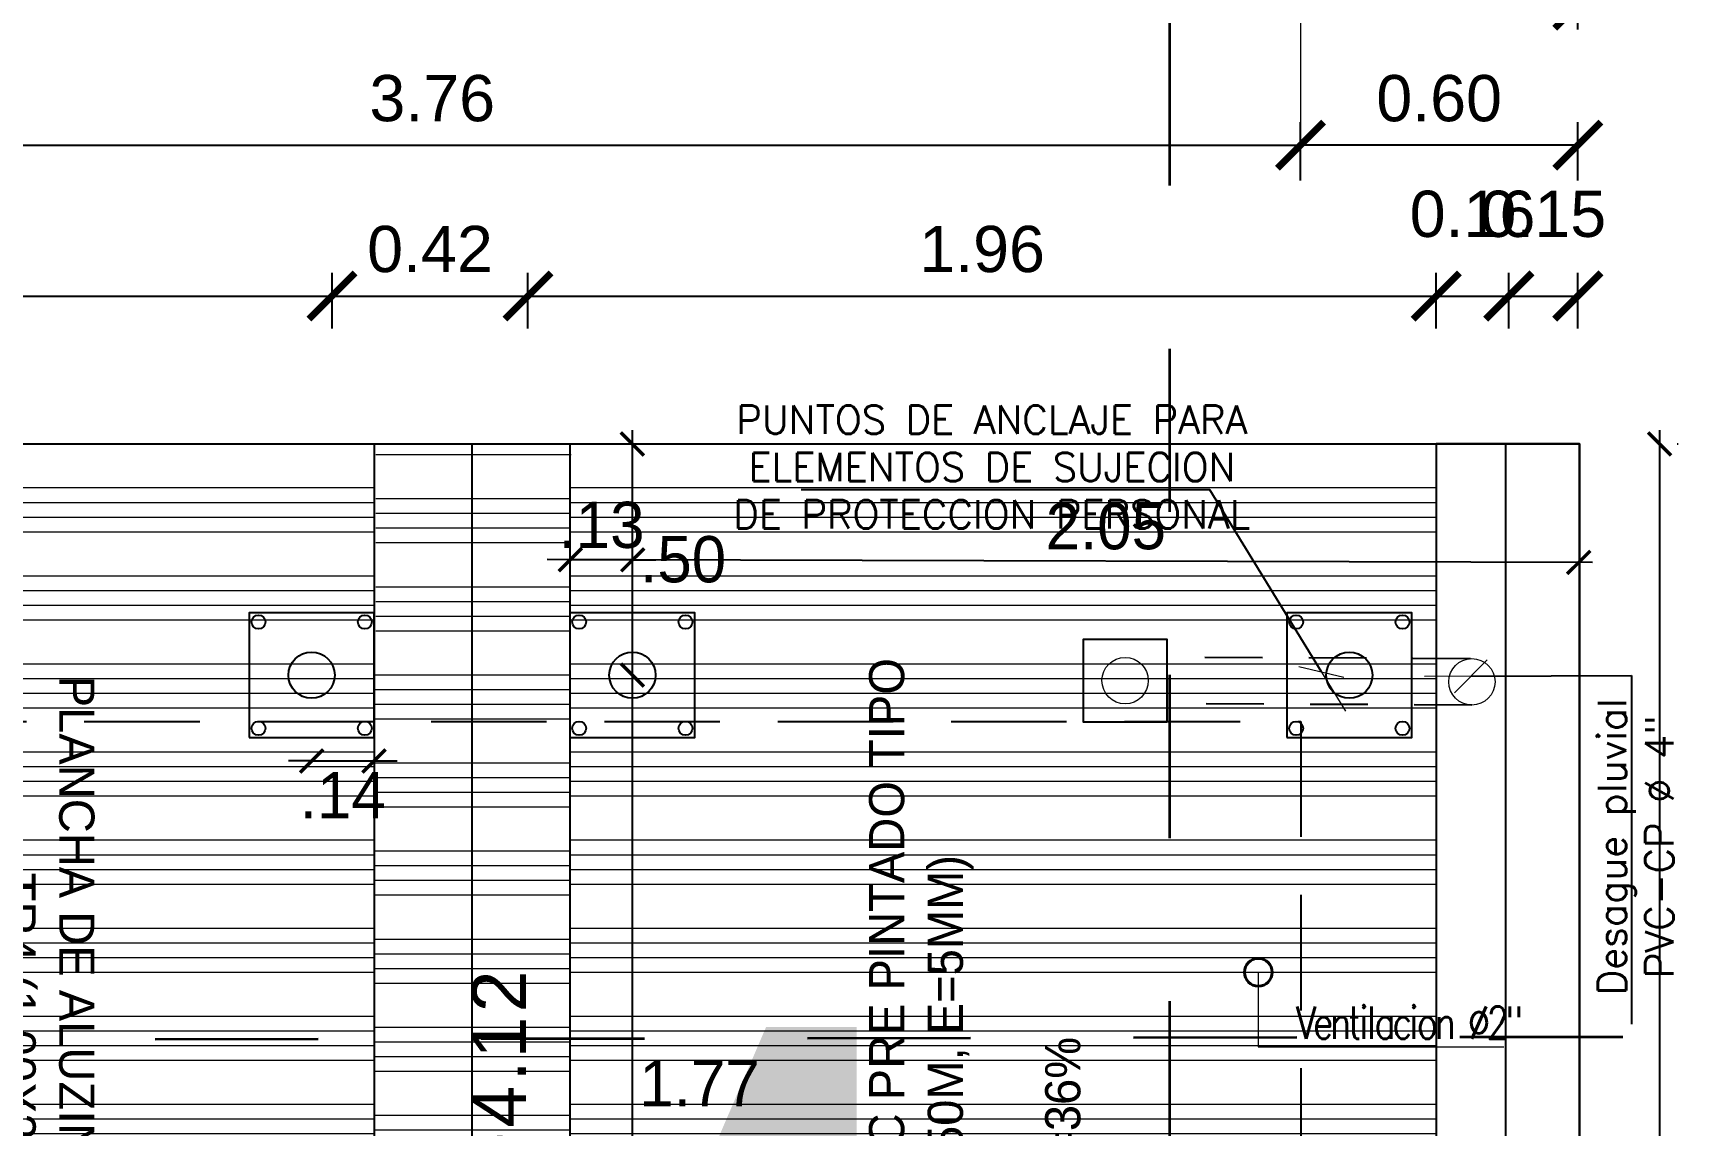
# Model space of a CAD drawing. Header units: millimetres. Extents: x -3570 to 5754, y -12788176 to 1214.
# Drawn here: x 3381.231 to 3384.819, y 1202.774 to 1205.137 of the extents above; entities that cross this region are included whole.
import ezdxf

# ---------------------------------------------------------------- set-up
doc = ezdxf.new("R2010")
doc.units = ezdxf.units.MM
for name, pattern in [('1.XR-PL(31.01.2011)$0$1.XR-PL(11.25.2010)$0$DASHED2', [0.375, 0.25, -0.125]), ('ACAD_ISO04W100', [30, 24, -3, 0, -3]), ('BENT_XREF_CAHUIDE$0$HIDDEN2', [0.1875, 0.125, -0.0625]), ('CONTINUA', [0]), ('Rayas Pequeñas', [0.7055555555554, 0.3527777777777, -0.3527777777777])]:
    doc.linetypes.add(name, pattern=pattern)
for name, color, linetype, lineweight in [('.', 7, 'Continuous', 0), ('49. EJES.', 152, 'Continuous', 5), ('COTAS', 7, 'Continuous', 0), ('INSTALACIONES', 253, 'Continuous', 40), ('MUEBLES-OLIIII', 251, 'Continuous', 5), ('SGE_COTAS-01', 1, 'Continuous', 9), ('SGE_TEXTO-CHICOS-03', 3, 'Continuous', 9), ('TEXTOS', 2, 'Continuous', 20), ('TEXTOS - DML', 7, 'Continuous', 5)]:
    doc.layers.add(name, color=color, linetype=linetype, lineweight=lineweight)
for name, color, linetype, lineweight, true_color in [('00 AR_Linea F', 7, 'Continuous', 5, 0x898989), ('8.HACH', 7, 'Continuous', 0, 0x51594d), ('CALAMINON ALUZINC', 7, 'Continuous', 9, 0x00366b)]:
    doc.layers.add(name, color=color, linetype=linetype, lineweight=lineweight, true_color=true_color)
doc.layers.add('A-PISO AZOTEA', color=7, linetype='Continuous')
doc.styles.add('1', font='arial.ttf')
doc.styles.add('COTAS', font='arial.ttf')
doc.styles.add('nemi', font='GOTHIC.TTF')
doc.styles.add('R80-50', font='romans.shx', dxfattribs={"width": 1.3, "height": 0.08})
doc.styles.add('ROMANS', font='romans.shx')
doc.styles.add('Soschany V-Ub.', font='arial.ttf')
doc.dimstyles.new('1-50', dxfattribs={"dimtxt": 0.15, "dimasz": 0.07, "dimexe": 0.08, "dimexo": 0, "dimgap": 0.02, "dimtad": 1, "dimtoh": 1, "dimzin": 4, "dimdsep": 46, "dimtxsty": 'R80-50', "dimblk1": 'TICK1', "dimblk2": 'TICK1', "dimsah": 1, "dimcen": 0.09, "dimclrt": 3, "dimaunit": 1, "dimadec": 0, "dimazin": 0, "dimtfac": 1, "dimtix": 1, "dimtmove": 1, "dimatfit": 1, "dimldrblk": 'TICK1', "dimfxl": 0.6, "dimfxlon": 1, "dimtolj": 1, "dimtzin": 0, "dimarcsym": 0})
doc.dimstyles.new('COTA NEMI', dxfattribs={"dimscale": 0, "dimtxt": 0.1, "dimasz": 0.05, "dimexe": 0.04, "dimexo": 0.1, "dimgap": 0.022, "dimtad": 2, "dimtih": 1, "dimtoh": 1, "dimzin": 5, "dimdsep": 46, "dimtxsty": 'nemi', "dimblk": 'ARCHTICK', "dimcen": 0, "dimdle": 0.03, "dimclrd": 1, "dimclre": 1, "dimclrt": 256, "dimaunit": 1, "dimazin": 0, "dimtfac": 1, "dimtix": 1, "dimtmove": 0, "dimatfit": 3, "dimldrblk": 'ARCHTICK', "dimfxl": 0.05, "dimfxlon": 1, "dimtolj": 1, "dimtzin": 0, "dimlwd": -1, "dimlwe": -1, "dimarcsym": 0})
doc.dimstyles.new('Escala1_50', dxfattribs={"dimtxt": 0.1, "dimasz": 0.1, "dimexe": 0.05, "dimexo": 0.25, "dimgap": 0.05, "dimtad": 2, "dimtih": 1, "dimtoh": 1, "dimzin": 1, "dimdsep": 46, "dimtxsty": 'COTAS', "dimblk": 'ARCHTICK', "dimcen": 0.04, "dimclrd": 1, "dimclre": 1, "dimclrt": 7, "dimadec": 0, "dimazin": 0, "dimtfac": 1, "dimtmove": 2, "dimatfit": 3, "dimfxl": 1, "dimtolj": 1, "dimtzin": 4, "dimarcsym": 0})
pattern_1 = [(0, (0, 0), (0, 6.985), [5.08, -1.905]), (90, (0, 0), (-6.985, 4.277078946022131e-16), [5.08, -1.905])]

# ---------------------------------------------------------------- blocks, each defined once
blk = doc.blocks.new('eje')
at = {"layer": '49. EJES.', "ltscale": 0.01}
for p, q in [((2.063533550404091e-17, 0.9325860982293981), (2.063533550404091e-17, 1.124586098229608)), ((-0.01920000000002954, 1.003816865481552), (-0.01920000000002954, 1.075994768629038)), ((-0.1680000000001023, 0.7645860982292817), (-0.360000000000341, 0.7645860982292533)), ((0.1680000000001023, 0.7645860982292391), (0.360000000000341, 0.7645860982292817)), ((0.239230767252299, 0.7837860982292686), (0.3114086703997703, 0.7837860982292828)), ((-0.239230767252299, 0.7453860982292664), (-0.3114086703997135, 0.7453860982292806)), ((5.93957391425931e-18, 0.5725860982289892), (5.93957391425931e-18, 0.44458609822883)), ((0.01920000000002958, 0.5253553309768975), (0.01920000000002958, 0.4531774278292839))]:
    blk.add_line(p, q, dxfattribs=at)
at = {"layer": '49. EJES.'}
blk.add_line((5.93957391425931e-18, 0.44458609822883), (-1.408306880611444e-18, -0.1054139017710895), dxfattribs=at)
at = {"layer": '49. EJES.', "ltscale": 0.01, "const_width": 0.0144000000000131}
for points in [[(-0.01920000000002954, 1.003816865481552), (-0.01920000000002954, 1.075994768629038)], [(0.01919999999997274, 1.003816865481552), (0.01919999999997274, 1.075994768629024)], [(-0.239230767252299, 0.7837860982292686), (-0.3114086703997703, 0.7837860982292402)], [(0.239230767252299, 0.7837860982292686), (0.3114086703997703, 0.7837860982292828)], [(-0.239230767252299, 0.7453860982292664), (-0.3114086703997135, 0.7453860982292806)], [(0.239230767252299, 0.7453860982292522), (0.3114086703997703, 0.7453860982292806)], [(-0.01920000000002954, 0.5253553309768548), (-0.01919999999997269, 0.4531774278293124)], [(0.01920000000002958, 0.5253553309768975), (0.01920000000002958, 0.4531774278292839)]]:
    blk.add_lwpolyline(points, dxfattribs=at)
at = {"layer": '49. EJES.', "ltscale": 0.01}
blk.add_circle((2.063533550404091e-17, 0.7645860982292817), 0.2400000000002182, dxfattribs=at)
blk = doc.blocks.new('_ArchTick')
at = {"color": 0, "linetype": 'Continuous', "const_width": 0.15}
blk.add_lwpolyline([(-0.5, -0.5), (0.5, 0.5)], dxfattribs=at)
blk = doc.blocks.new('*D452')
at = {"layer": 'COTAS', "color": 1, "lineweight": -2, "transparency": 16777216}
for p, q in [((3379.927858545195, 1204.498896918465), (3379.927858545195, 1204.618907555481)), ((3381.877600401003, 1204.498754879309), (3381.877600401003, 1204.618907555481)), ((3379.927858545195, 1204.568907555481), (3381.877600401003, 1204.568907555481))]:
    blk.add_line(p, q, dxfattribs=at)
at = {"layer": 'Defpoints', "color": 0, "lineweight": 30, "transparency": 16777216}
for p in [(3381.877600401003, 1204.568907555481), (3379.927858545195, 1204.248896918465, -99722446.66151002), (3381.877600401003, 1204.248754879309, -12.5)]:
    blk.add_point(p, dxfattribs=at)
at = {"layer": 'COTAS', "color": 1, "lineweight": -2, "transparency": 16777216, "xscale": 0.1, "yscale": 0.1, "zscale": 0.1, "rotation": 180}
blk.add_blockref('_ArchTick', (3379.927858545195, 1204.568907555481), dxfattribs=at)
at = {"layer": 'COTAS', "color": 1, "lineweight": -2, "transparency": 16777216, "xscale": 0.1, "yscale": 0.1, "zscale": 0.1}
blk.add_blockref('_ArchTick', (3381.877600401003, 1204.568907555481), dxfattribs=at)
at = {"layer": 'COTAS', "color": 7, "transparency": 16777216, "insert": (3380.902729473099, 1204.669964854254), "char_height": 0.1, "attachment_point": 5, "style": 'COTAS'}
blk.add_mtext('\\A1;1.95', dxfattribs=at)
blk = doc.blocks.new('*D453')
at = {"layer": 'COTAS', "color": 1, "lineweight": -2, "transparency": 16777216}
for p, q in [((3381.877600401003, 1204.498754879309), (3381.877600401003, 1204.618907555481)), ((3382.301437261161, 1204.498848913989), (3382.301437261161, 1204.618907555481)), ((3381.877600401003, 1204.568907555481), (3382.301437261161, 1204.568907555481))]:
    blk.add_line(p, q, dxfattribs=at)
at = {"layer": 'Defpoints', "color": 0, "lineweight": 30, "transparency": 16777216}
for p in [(3382.301437261161, 1204.568907555481), (3381.877600401003, 1204.248754879309, -12.5), (3382.301437261161, 1204.248848913989, -12.5)]:
    blk.add_point(p, dxfattribs=at)
at = {"layer": 'COTAS', "color": 1, "lineweight": -2, "transparency": 16777216, "xscale": 0.1, "yscale": 0.1, "zscale": 0.1, "rotation": 180}
blk.add_blockref('_ArchTick', (3381.877600401003, 1204.568907555481), dxfattribs=at)
at = {"layer": 'COTAS', "color": 1, "lineweight": -2, "transparency": 16777216, "xscale": 0.1, "yscale": 0.1, "zscale": 0.1}
blk.add_blockref('_ArchTick', (3382.301437261161, 1204.568907555481), dxfattribs=at)
at = {"layer": 'COTAS', "color": 7, "transparency": 16777216, "insert": (3382.089518831082, 1204.669964854254), "char_height": 0.1, "attachment_point": 5, "style": 'COTAS'}
blk.add_mtext('\\A1;0.42', dxfattribs=at)
blk = doc.blocks.new('*D454')
at = {"layer": 'COTAS', "color": 1, "lineweight": -2, "transparency": 16777216}
for p, q in [((3382.301437261161, 1204.498848913989), (3382.301437261161, 1204.618907555481)), ((3384.266162394421, 1204.499004634974), (3384.266162394421, 1204.618907555481)), ((3382.301437261161, 1204.568907555481), (3384.266162394421, 1204.568907555481))]:
    blk.add_line(p, q, dxfattribs=at)
at = {"layer": 'Defpoints', "color": 0, "lineweight": 30, "transparency": 16777216}
for p in [(3384.266162394421, 1204.568907555481), (3382.301437261161, 1204.248848913989, -12.5), (3384.266162394421, 1204.249004634974, -99722446.66151002)]:
    blk.add_point(p, dxfattribs=at)
at = {"layer": 'COTAS', "color": 1, "lineweight": -2, "transparency": 16777216, "xscale": 0.1, "yscale": 0.1, "zscale": 0.1, "rotation": 180}
blk.add_blockref('_ArchTick', (3382.301437261161, 1204.568907555481), dxfattribs=at)
at = {"layer": 'COTAS', "color": 1, "lineweight": -2, "transparency": 16777216, "xscale": 0.1, "yscale": 0.1, "zscale": 0.1}
blk.add_blockref('_ArchTick', (3384.266162394421, 1204.568907555481), dxfattribs=at)
at = {"layer": 'COTAS', "color": 7, "transparency": 16777216, "insert": (3383.283799827791, 1204.669964854254), "char_height": 0.1, "attachment_point": 5, "style": 'COTAS'}
blk.add_mtext('\\A1;1.96', dxfattribs=at)
blk = doc.blocks.new('*D455')
at = {"layer": 'COTAS', "color": 1, "lineweight": -2, "transparency": 16777216}
for p, q in [((3384.423135182827, 1204.498911144128), (3384.423135182827, 1204.618907555481)), ((3384.572446473936, 1204.498911841975), (3384.572446473936, 1204.618907555481)), ((3384.423135182827, 1204.568907555481), (3384.572446473936, 1204.568907555481))]:
    blk.add_line(p, q, dxfattribs=at)
at = {"layer": 'Defpoints', "color": 0, "lineweight": 30, "transparency": 16777216}
for p in [(3384.572446473936, 1204.568907555481), (3384.423135182827, 1204.248911144128, -99722446.66151002), (3384.572446473936, 1204.248911841975)]:
    blk.add_point(p, dxfattribs=at)
at = {"layer": 'COTAS', "color": 1, "lineweight": -2, "transparency": 16777216, "xscale": 0.1, "yscale": 0.1, "zscale": 0.1, "rotation": 180}
blk.add_blockref('_ArchTick', (3384.423135182827, 1204.568907555481), dxfattribs=at)
at = {"layer": 'COTAS', "color": 1, "lineweight": -2, "transparency": 16777216, "xscale": 0.1, "yscale": 0.1, "zscale": 0.1}
blk.add_blockref('_ArchTick', (3384.572446473936, 1204.568907555481), dxfattribs=at)
at = {"layer": 'COTAS', "color": 7, "transparency": 16777216, "insert": (3384.497790828382, 1204.746022153026), "char_height": 0.1, "attachment_point": 5, "style": 'COTAS'}
blk.add_mtext('\\A1;0.15', dxfattribs=at)
blk = doc.blocks.new('*D456')
at = {"layer": 'COTAS', "color": 1, "lineweight": -2, "transparency": 16777216}
for p, q in [((3380.216280470012, 1204.84792373992), (3380.216280470012, 1204.945136275251)), ((3383.972480449311, 1204.818907555481), (3383.972480449311, 1204.945136275251)), ((3380.216280470012, 1204.895136275251), (3383.972480449311, 1204.895136275251))]:
    blk.add_line(p, q, dxfattribs=at)
at = {"layer": 'Defpoints', "color": 0, "lineweight": 30, "transparency": 16777216}
for p in [(3383.972480449311, 1204.895136275251), (3380.216280470012, 1204.59792373992), (3383.972480449311, 1204.568907555481)]:
    blk.add_point(p, dxfattribs=at)
at = {"layer": 'COTAS', "color": 1, "lineweight": -2, "transparency": 16777216, "xscale": 0.1, "yscale": 0.1, "zscale": 0.1, "rotation": 180}
blk.add_blockref('_ArchTick', (3380.216280470012, 1204.895136275251), dxfattribs=at)
at = {"layer": 'COTAS', "color": 1, "lineweight": -2, "transparency": 16777216, "xscale": 0.1, "yscale": 0.1, "zscale": 0.1}
blk.add_blockref('_ArchTick', (3383.972480449311, 1204.895136275251), dxfattribs=at)
at = {"layer": 'COTAS', "color": 7, "transparency": 16777216, "insert": (3382.094380459661, 1204.996227680436), "char_height": 0.1, "attachment_point": 5, "style": 'COTAS'}
blk.add_mtext('\\A1;3.76', dxfattribs=at)
blk = doc.blocks.new('*D457')
at = {"layer": 'COTAS', "color": 1, "lineweight": -2, "transparency": 16777216}
for p, q in [((3379.616244823314, 1204.49888861393), (3379.616244823314, 1205.247847843367)), ((3384.572446473936, 1205.145136275251), (3384.572446473936, 1205.247847843367)), ((3379.616244823314, 1205.197847843367), (3384.572446473936, 1205.197847843367))]:
    blk.add_line(p, q, dxfattribs=at)
at = {"layer": 'Defpoints', "color": 0, "lineweight": 30, "transparency": 16777216}
for p in [(3384.572446473936, 1205.197847843367), (3384.572446473936, 1204.895136275251), (3379.616244823314, 1204.24888861393)]:
    blk.add_point(p, dxfattribs=at)
at = {"layer": 'COTAS', "color": 1, "lineweight": -2, "transparency": 16777216, "xscale": 0.1, "yscale": 0.1, "zscale": 0.1, "rotation": 180}
blk.add_blockref('_ArchTick', (3379.616244823314, 1205.197847843367), dxfattribs=at)
at = {"layer": 'COTAS', "color": 1, "lineweight": -2, "transparency": 16777216, "xscale": 0.1, "yscale": 0.1, "zscale": 0.1}
blk.add_blockref('_ArchTick', (3384.572446473936, 1205.197847843367), dxfattribs=at)
at = {"layer": 'COTAS', "color": 7, "transparency": 16777216, "insert": (3382.094345648625, 1205.298905142139), "char_height": 0.1, "attachment_point": 5, "style": 'COTAS'}
blk.add_mtext('\\A1;4.96', dxfattribs=at)
blk = doc.blocks.new('*D458')
at = {"layer": 'COTAS', "color": 1, "lineweight": -2, "transparency": 16777216}
for p, q in [((3383.972480449311, 1204.903170156736), (3383.972480449311, 1204.945136275251)), ((3384.572446473936, 1204.818907555481), (3384.572446473936, 1204.945136275251)), ((3384.572446473936, 1204.895136275251), (3383.972480449311, 1204.895136275251))]:
    blk.add_line(p, q, dxfattribs=at)
at = {"layer": 'Defpoints', "color": 0, "lineweight": 30, "transparency": 16777216}
for p in [(3383.972480449311, 1204.895136275251), (3383.972480449311, 1204.653170156736), (3384.572446473936, 1204.568907555481)]:
    blk.add_point(p, dxfattribs=at)
at = {"layer": 'COTAS', "color": 1, "lineweight": -2, "transparency": 16777216, "xscale": 0.1, "yscale": 0.1, "zscale": 0.1, "rotation": 180}
blk.add_blockref('_ArchTick', (3383.972480449311, 1204.895136275251), dxfattribs=at)
at = {"layer": 'COTAS', "color": 1, "lineweight": -2, "transparency": 16777216, "xscale": 0.1, "yscale": 0.1, "zscale": 0.1}
blk.add_blockref('_ArchTick', (3384.572446473936, 1204.895136275251), dxfattribs=at)
at = {"layer": 'COTAS', "color": 7, "transparency": 16777216, "insert": (3384.272463461623, 1204.996193574024), "char_height": 0.1, "attachment_point": 5, "style": 'COTAS'}
blk.add_mtext('\\A1;0.60', dxfattribs=at)
blk = doc.blocks.new('*D461')
at = {"layer": 'COTAS', "color": 1, "lineweight": -2, "transparency": 16777216}
for p, q in [((3384.266162394421, 1204.499004634974), (3384.266162394421, 1204.618907555481)), ((3384.423135182827, 1204.498911144128), (3384.423135182827, 1204.618907555481)), ((3384.266162394421, 1204.568907555481), (3384.423135182827, 1204.568907555481))]:
    blk.add_line(p, q, dxfattribs=at)
at = {"layer": 'Defpoints', "color": 0, "lineweight": 30, "transparency": 16777216}
for p in [(3384.423135182827, 1204.568907555481), (3384.266162394421, 1204.249004634974, -99722446.66151002), (3384.423135182827, 1204.248911144128, -99722446.66151002)]:
    blk.add_point(p, dxfattribs=at)
at = {"layer": 'COTAS', "color": 1, "lineweight": -2, "transparency": 16777216, "xscale": 0.1, "yscale": 0.1, "zscale": 0.1, "rotation": 180}
blk.add_blockref('_ArchTick', (3384.266162394421, 1204.568907555481), dxfattribs=at)
at = {"layer": 'COTAS', "color": 1, "lineweight": -2, "transparency": 16777216, "xscale": 0.1, "yscale": 0.1, "zscale": 0.1}
blk.add_blockref('_ArchTick', (3384.423135182827, 1204.568907555481), dxfattribs=at)
at = {"layer": 'COTAS', "color": 7, "transparency": 16777216, "insert": (3384.344648788624, 1204.746022153026), "char_height": 0.1, "attachment_point": 5, "style": 'COTAS'}
blk.add_mtext('\\A1;0.16', dxfattribs=at)
blk = doc.blocks.new('*D466')
at = {"color": 1, "transparency": 16777216}
for p, q in [((3384.749160272576, 1204.27900371792), (3384.749160272576, 1200.490457804481)), ((3384.787127291754, 1204.24900371792), (3384.789160272576, 1204.24900371792)), ((3384.699160272576, 1200.520457804481), (3384.789160272576, 1200.520457804481))]:
    blk.add_line(p, q, dxfattribs=at)
at = {"layer": 'Defpoints', "color": 0, "lineweight": 30, "transparency": 16777216}
for p in [(3384.506729761024, 1204.24900371792, -12.5), (3384.577904853335, 1200.520457804481), (3384.749160272576, 1200.520457804481)]:
    blk.add_point(p, dxfattribs=at)
at = {"color": 1, "transparency": 16777216, "xscale": 0.05, "yscale": 0.05, "zscale": 0.05}
for p, rotation in [((3384.749160272576, 1204.24900371792), 90), ((3384.749160272576, 1200.520457804481), 270)]:
    blk.add_blockref('_ArchTick', p, dxfattribs=dict(at, rotation=rotation))
at = {"transparency": 16777216, "insert": (3384.901037906838, 1202.384730761199), "char_height": 0.1, "attachment_point": 5, "style": 'nemi'}
blk.add_mtext('\\A1;3.73', dxfattribs=at)
blk = doc.blocks.new('*D467')
at = {"color": 1, "transparency": 16777216}
for p, q in [((3385.019160272569, 1204.248907564129), (3385.109160272569, 1204.248907564129)), ((3385.069160272569, 1204.278907564129), (3385.069160272569, 1203.658629315274)), ((3385.105362020928, 1203.688629315274), (3385.109160272569, 1203.688629315274))]:
    blk.add_line(p, q, dxfattribs=at)
at = {"layer": 'Defpoints', "color": 0, "lineweight": 30, "transparency": 16777216}
for p in [(3384.74916027256, 1204.248907564129), (3384.581154904119, 1203.688629315274, -12.5), (3385.069160272569, 1203.688629315274)]:
    blk.add_point(p, dxfattribs=at)
at = {"color": 1, "transparency": 16777216, "xscale": 0.05, "yscale": 0.05, "zscale": 0.05}
for p, rotation in [((3385.069160272569, 1204.248907564129), 90), ((3385.069160272569, 1203.688629315274), 270)]:
    blk.add_blockref('_ArchTick', p, dxfattribs=dict(at, rotation=rotation))
at = {"transparency": 16777216, "insert": (3385.178141917708, 1203.9687684397), "char_height": 0.1, "attachment_point": 5, "style": 'nemi'}
blk.add_mtext('\\A1;.56', dxfattribs=at)
blk = doc.blocks.new('*D468')
at = {"color": 1, "transparency": 16777216}
for p, q in [((3385.069160272571, 1203.718629315274), (3385.069160272571, 1200.490457804481)), ((3385.10536202093, 1203.688629315274), (3385.109160272571, 1203.688629315274)), ((3385.01916027257, 1200.520457804481), (3385.109160272571, 1200.520457804481))]:
    blk.add_line(p, q, dxfattribs=at)
at = {"layer": 'Defpoints', "color": 0, "lineweight": 30, "transparency": 16777216}
for p in [(3384.581154904119, 1203.688629315274, -12.5), (3384.577904853335, 1200.520457804481), (3385.069160272571, 1200.520457804481)]:
    blk.add_point(p, dxfattribs=at)
at = {"color": 1, "transparency": 16777216, "xscale": 0.05, "yscale": 0.05, "zscale": 0.05}
for p, rotation in [((3385.069160272571, 1203.688629315274), 90), ((3385.069160272571, 1200.520457804481), 270)]:
    blk.add_blockref('_ArchTick', p, dxfattribs=dict(at, rotation=rotation))
at = {"transparency": 16777216, "insert": (3385.221853678417, 1202.104543559876), "char_height": 0.1, "attachment_point": 5, "style": 'nemi'}
blk.add_mtext('\\A1;3.17', dxfattribs=at)
blk = doc.blocks.new('*D469')
at = {"color": 1, "transparency": 16777216}
for p, q in [((3385.389160272568, 1204.27900371792), (3385.389160272568, 1200.490457804481)), ((3385.423072746246, 1204.24900371792), (3385.429160272568, 1204.24900371792)), ((3385.339160272568, 1200.520457804481), (3385.429160272568, 1200.520457804481))]:
    blk.add_line(p, q, dxfattribs=at)
at = {"layer": 'Defpoints', "color": 0, "lineweight": 30, "transparency": 16777216}
for p in [(3384.58172976106, 1204.24900371792, -12.5), (3384.577904853335, 1200.520457804481), (3385.389160272568, 1200.520457804481)]:
    blk.add_point(p, dxfattribs=at)
at = {"color": 1, "transparency": 16777216, "xscale": 0.05, "yscale": 0.05, "zscale": 0.05}
for p, rotation in [((3385.389160272568, 1204.24900371792), 90), ((3385.389160272568, 1200.520457804481), 270)]:
    blk.add_blockref('_ArchTick', p, dxfattribs=dict(at, rotation=rotation))
at = {"transparency": 16777216, "insert": (3385.54103790683, 1202.384730761199), "char_height": 0.1, "attachment_point": 5, "style": 'nemi'}
blk.add_mtext('\\A1;3.73', dxfattribs=at)
blk = doc.blocks.new('TICK1')
at = {"layer": 'COTAS', "ltscale": 0.5}
blk.add_line((-0.9999999999999716, 0), (0.9999999999999716, 0), dxfattribs=at)
at = {"layer": 'COTAS', "color": 4, "ltscale": 0.5}
blk.add_line((-0.3535533905932766, -0.3535533905932766), (0.3535533905932766, 0.3535533905932766), dxfattribs=at)
blk = doc.blocks.new('tt')
at = {"layer": 'A-PISO AZOTEA', "true_color": 0xffffff}
h = blk.add_hatch(dxfattribs=at)
h.set_pattern_fill('ANGLE')
h.set_pattern_definition(pattern_1)
h.paths.add_polyline_path([(560.5195287124924, 301.3522099213512), (560.7895287124924, 301.3522099213512), (560.7895287124924, 301.6222099213512), (560.5195287124924, 301.6222099213512)])
h = blk.add_hatch(dxfattribs=at)
h.set_pattern_fill('ANGLE')
h.set_pattern_definition(pattern_1)
h.paths.add_polyline_path([(560.5195287124924, 301.3522099213512), (560.7895287124924, 301.3522099213512), (560.7895287124924, 301.6222099213512), (560.5195287124924, 301.6222099213512)])
at = {"color": 251, "true_color": 0x636466}
blk.add_lwpolyline([(560.5195287124924, 301.3522099213512), (560.7895287124924, 301.3522099213512), (560.7895287124924, 301.6222099213512), (560.5195287124924, 301.6222099213512)], close=True, dxfattribs=at)
for centre, radius in [((560.5395287124924, 301.6022099213512), 0.015), ((560.7695287124924, 301.6022099213512), 0.015), ((560.6545287124924, 301.4872099213512), 0.05), ((560.5395287124924, 301.3722099213512), 0.015), ((560.7695287124924, 301.3722099213512), 0.015)]:
    blk.add_circle(centre, radius, dxfattribs=at)
blk = doc.blocks.new('*D522')
at = {"color": 1, "transparency": 16777216}
for p, q in [((3381.833440688665, 1203.563352652714), (3381.783440688665, 1203.563352652714)), ((3381.833440688665, 1203.563352652714), (3381.968440688665, 1203.563352652714)), ((3381.968440688665, 1203.563352652714), (3382.018440688665, 1203.563352652714))]:
    blk.add_line(p, q, dxfattribs=at)
at = {"layer": 'Defpoints', "color": 0, "lineweight": 30, "transparency": 16777216}
for p in [(3381.833440688665, 1203.749008005834, -99722446.66151002), (3381.968440688665, 1203.749008005834, -99722446.66151002), (3381.968440688665, 1203.563352652714)]:
    blk.add_point(p, dxfattribs=at)
at = {"color": 1, "transparency": 16777216, "xscale": 0.05, "yscale": 0.05, "zscale": 0.05}
blk.add_blockref('_ArchTick', (3381.833440688665, 1203.563352652714), dxfattribs=at)
at = {"color": 1, "transparency": 16777216, "xscale": 0.05, "yscale": 0.05, "zscale": 0.05, "rotation": 180}
blk.add_blockref('_ArchTick', (3381.968440688665, 1203.563352652714), dxfattribs=at)
at = {"transparency": 16777216, "insert": (3381.900940688665, 1203.48914327134), "char_height": 0.1, "attachment_point": 5, "style": 'nemi'}
blk.add_mtext('\\A1;.14', dxfattribs=at)
blk = doc.blocks.new('*D525')
at = {"color": 1, "transparency": 16777216}
blk.add_line((3384.60445985427, 1203.992763591931), (3382.497943019068, 1203.998385782381), dxfattribs=at)
at = {"layer": 'Defpoints', "color": 0, "lineweight": 30, "transparency": 16777216}
for p in [(3382.52794291222, 1203.998305714132), (3382.527277548824, 1203.749008005834, -99722434.16151002), (3384.573805308172, 1203.747558932793, -199444893.32302)]:
    blk.add_point(p, dxfattribs=at)
at = {"color": 1, "transparency": 16777216, "xscale": 0.05, "yscale": 0.05, "zscale": 0.05}
for p, rotation in [((3382.52794291222, 1203.998305714132), 179.8470807286568), ((3384.574459961118, 1203.992843660179), 359.8470807286569)]:
    blk.add_blockref('_ArchTick', p, dxfattribs=dict(at, rotation=rotation))
at = {"transparency": 16777216, "insert": (3383.551401394796, 1204.070494803175), "char_height": 0.1, "attachment_point": 5, "style": 'nemi'}
blk.add_mtext('\\A1;2.05', dxfattribs=at)
blk = doc.blocks.new('*D526')
at = {"color": 1, "transparency": 16777216}
for p, q in [((3382.392943873858, 1203.998666019966), (3382.342944051939, 1203.998799467046)), ((3382.52794291222, 1203.998305714132), (3382.392943873858, 1203.998666019966)), ((3382.52794291222, 1203.998305714132), (3382.577942734138, 1203.998172267052))]:
    blk.add_line(p, q, dxfattribs=at)
at = {"layer": 'Defpoints', "color": 0, "lineweight": 30, "transparency": 16777216}
for p in [(3382.392943873858, 1203.998666019966), (3382.392277548824, 1203.749008005834, -99722446.66151002), (3382.527277548824, 1203.749008005834, -99722446.66151002)]:
    blk.add_point(p, dxfattribs=at)
at = {"color": 1, "transparency": 16777216, "xscale": 0.05, "yscale": 0.05, "zscale": 0.05}
for p, rotation in [((3382.392943873858, 1203.998666019966), 359.8470807286569), ((3382.52794291222, 1203.998305714132), 179.8470807286568)]:
    blk.add_blockref('_ArchTick', p, dxfattribs=dict(at, rotation=rotation))
at = {"transparency": 16777216, "insert": (3382.460643048513, 1204.073292585206), "char_height": 0.1, "attachment_point": 5, "style": 'nemi'}
blk.add_mtext('\\A1;.13', dxfattribs=at)
blk = doc.blocks.new('*D509')
at = {"color": 1, "transparency": 16777216}
for p, q in [((3382.527277548826, 1201.953607252024), (3382.527277548826, 1203.779008005835)), ((3382.566989550301, 1201.983607252024), (3382.567277548826, 1201.983607252024))]:
    blk.add_line(p, q, dxfattribs=at)
at = {"layer": 'Defpoints', "color": 0, "lineweight": 30, "transparency": 16777216}
for p in [(3382.527277548825, 1203.749008005835, -99722434.16151002), (3382.527277548826, 1203.749008005835), (3382.527277548825, 1201.983607252024, 12.5)]:
    blk.add_point(p, dxfattribs=at)
at = {"color": 1, "transparency": 16777216, "xscale": 0.05, "yscale": 0.05, "zscale": 0.05}
for p, rotation in [((3382.527277548826, 1203.749008005835), 90), ((3382.527277548826, 1201.983607252024), 270)]:
    blk.add_blockref('_ArchTick', p, dxfattribs=dict(at, rotation=rotation))
at = {"transparency": 16777216, "insert": (3382.672527038968, 1202.866307628928), "char_height": 0.1, "attachment_point": 5, "style": 'nemi'}
blk.add_mtext('\\A1;1.77', dxfattribs=at)
blk = doc.blocks.new('*D510')
at = {"color": 1, "transparency": 16777216}
blk.add_line((3382.527277548827, 1203.719008005835), (3382.527277548827, 1204.278902258113), dxfattribs=at)
at = {"layer": 'Defpoints', "color": 0, "lineweight": 30, "transparency": 16777216}
for p in [(3382.489942227225, 1204.248902258113, -99722446.66151002), (3382.527277548827, 1204.248902258113), (3382.489944570261, 1203.749008005835, -99722434.16151002)]:
    blk.add_point(p, dxfattribs=at)
at = {"color": 1, "transparency": 16777216, "xscale": 0.05, "yscale": 0.05, "zscale": 0.05}
for p, rotation in [((3382.527277548827, 1204.248902258113), 90), ((3382.527277548827, 1203.749008005835), 270)]:
    blk.add_blockref('_ArchTick', p, dxfattribs=dict(at, rotation=rotation))
at = {"transparency": 16777216, "insert": (3382.637108956032, 1203.998955131973), "char_height": 0.1, "attachment_point": 5, "style": 'nemi'}
blk.add_mtext('\\A1;.50', dxfattribs=at)

msp = doc.modelspace()

# ---------------------------------------------------------------- hatches: boundary and pattern name
at = {"layer": '.', "true_color": 0x22346e}
h = msp.add_hatch(dxfattribs=at)
h.set_pattern_fill('ANSI34', color=159, scale=0.009999999999999998, angle=-45.00000000005996)
h.set_pattern_definition([(360, (1820.316239497624, 3236.194142615388), (1.99357834137365e-13, 0.1905), []), (360, (1820.347989511676, 3236.162392601336), (1.99357834137365e-13, 0.1905), []), (360, (1820.379739525728, 3236.130642589147), (1.99357834137365e-13, 0.1905), []), (360, (1820.41148961056, 3236.098892504315), (1.99357834137365e-13, 0.1905), [])])
edge = h.paths.add_edge_path()
edge.add_line((3381.964153280023, 1204.251428000353), (3382.394550263672, 1204.251428034914))
edge.add_line((3382.394550263672, 1204.251428034914), (3382.392277548823, 1201.142509526269))
edge.add_line((3382.392277548823, 1201.142509526269), (3381.968440688665, 1201.270940221704))
edge.add_line((3381.968440688665, 1201.270940221704), (3381.972707067999, 1204.251428017634))
at = {"layer": 'CALAMINON ALUZINC', "transparency": 33554664}
h = msp.add_hatch(dxfattribs=at)
h.set_pattern_fill('ANSI34', color=256, scale=0.01, angle=135)
h.set_pattern_definition([(180, (-36150.77747639156, -9736.546428215246), (-1.071958739028428e-16, -0.1905), []), (180, (-36150.80922640526, -9736.514678201194), (-1.071958739028428e-16, -0.1905), []), (180, (-36150.84097641896, -9736.482928187143), (-1.071958739028428e-16, -0.1905), []), (180, (-36150.87272650339, -9736.451178104173), (-1.071958739028428e-16, -0.1905), [])])
edge = h.paths.add_edge_path()
edge.add_line((3381.968440688665, 1204.24889963882), (3382.180358322189, 1204.248899433651))
h.paths.add_polyline_path([(3385.073021793435, 1204.285293174803), (3385.073021738924, 1204.285250311785), (3385.126812524656, 1204.285250311784), (3385.126812524072, 1204.285293174802)])
h.paths.add_polyline_path([(3382.392277548823, 1201.142509526269), (3384.266162394421, 1200.574158718495), (3384.266162394421, 1204.248910394242), (3384.266162394421, 1204.248734829372), (3384.262202519569, 1204.248910188156), (3384.262202299377, 1204.248970355028), (3382.392277548823, 1204.249479420682)])
h.paths.add_polyline_path([(3379.927365553266, 1201.889425124068), (3381.968440688665, 1201.270940221704), (3381.968440688665, 1204.248848913989), (3381.217229358593, 1204.248844511827), (3379.927365553266, 1204.248873184434)])

# ---------------------------------------------------------------- linework, layer by layer
at = {"color": 0}
for p, q in [((3381.968440688665, 1204.248975165749, -99722446.66151002), (3381.968440688665, 1201.29859282243, -99722434.16151002)), ((3382.392277548823, 1204.248975165749, -99722446.66151002), (3382.392277548823, 1201.170414136758, -99722434.16151002))]:
    msp.add_line(p, q, dxfattribs=at)
at = {"color": 251, "true_color": 0x636466}
msp.add_line((3382.180358322189, 1204.248900632092, -99722446.66151002), (3382.180358560694, 1201.234653100488, -99722446.66151002), dxfattribs=at)
at = {"elevation": -99722446.66151002}
for points in [[(3379.617577205544, 1201.984030302442), (3379.616850585721, 1204.24888861393), (3384.576314024979, 1204.248911847188), (3384.576314024979, 1200.48014161955), (3379.616969745468, 1201.983481005476)], [(3381.968440688665, 1204.248912218084), (3381.968440688665, 1201.270940221704)], [(3382.392277548823, 1204.248912218084), (3382.392277548823, 1201.142509526269)]]:
    msp.add_lwpolyline(points, dxfattribs=at)
at = {"color": 251, "linetype": 'ByBlock', "true_color": 0x636466, "elevation": -99722459.16151002}
msp.add_lwpolyline([(3384.419175191137, 1204.249004634974), (3384.266162394421, 1204.249004634974), (3384.266162394421, 1200.574158718495)], dxfattribs=at)
at = {"color": 251, "linetype": 'CONTINUA', "true_color": 0x636466, "elevation": -99722434.16150999}
msp.add_lwpolyline([(3384.576314024979, 1204.248911847188), (3384.416314024978, 1204.248911097647), (3384.416314024978, 1200.529381229331), (3384.576314024979, 1200.48014161955)], close=True, dxfattribs=at)
at = {"color": 251, "true_color": 0x636466, "elevation": -99722459.16151002}
msp.add_lwpolyline([(3383.683112111873, 1203.647120809477), (3383.503112111873, 1203.647120809477), (3383.503112111873, 1203.827120809477), (3383.683112111873, 1203.827120809477)], close=True, dxfattribs=at)
at = {"color": 146, "linetype": 'BENT_XREF_CAHUIDE$0$HIDDEN2', "true_color": 0x105689, "elevation": -99722434.16151002}
for points in [[(3384.340439476556, 1203.78459940434), (3383.69718232548, 1203.787304688201)], [(3384.343144673349, 1203.684316430625), (3383.69718232548, 1203.686936930753)]]:
    msp.add_lwpolyline(points, dxfattribs=at)
at = {"color": 144, "linetype": '1.XR-PL(31.01.2011)$0$1.XR-PL(11.25.2010)$0$DASHED2', "elevation": -99722446.66151002}
msp.add_lwpolyline([(3380.216722304126, 1203.648938649457), (3383.973169270241, 1203.64893759332), (3383.972994351093, 1200.663589093064), (3380.216969745431, 1201.80215213804), (3380.216970265021, 1203.648938649387)], dxfattribs=at)
at = {"layer": '00 AR_Linea F', "color": 146, "ltscale": 0.1, "true_color": 0x105689}
for centre in [(3383.593112111873, 1203.737120809477, -99722459.16151002), (3384.343348254531, 1203.734499896413, -99722434.16151002)]:
    msp.add_circle(centre, 0.05018387872405583, dxfattribs=at)
at = {"layer": '8.HACH', "color": 18, "true_color": 0x000000, "elevation": -99722446.66150999}
msp.add_lwpolyline([(3383.881259015108, 1203.106426459456), (3383.881259015108, 1202.945325226842), (3384.412545555665, 1202.945325226842)], dxfattribs=at)
at = {"layer": 'INSTALACIONES', "color": 152, "true_color": 0x2776bb, "extrusion": (1.03088443238628e-08, -2.125456973721813e-06, 0.9999999999977411)}
msp.add_circle((3384.909282193339, 991.1506567635051, -99722446.66380702), 0.02999961902025798, dxfattribs=at)
at = {"layer": 'MUEBLES-OLIIII', "color": 1, "linetype": 'Rayas Pequeñas', "lineweight": 35}
for p, q in [((3383.689528773683, 1199.163371945474), (3383.689745319383, 1205.450139656573)), ((3377.967153404811, 1202.955670555788), (3386.120842336612, 1202.969520613416))]:
    msp.add_line(p, q, dxfattribs=at)
at = {"layer": 'TEXTOS - DML', "elevation": -99722446.66151002}
msp.add_lwpolyline([(3383.012679707123, 1202.735239568746, 0.505274480725839, 0.505274480725839, 0), (3382.870871189856, 1202.735239568746, 0.7579117210887584, 0, 0), (3382.707791748554, 1202.735239568746, 0, 0, 0)], format="xyseb", dxfattribs=at)

# ---------------------------------------------------------------- block references
at = {"color": 217, "true_color": 0x93278f}
for p in [(2821.178911976172, 902.2617980844832, -99722434.16151002), (2821.872748836331, 902.2617980844832, -99722434.16151002), (2823.423643207702, 902.2616718327236, -99722434.16150999)]:
    msp.add_blockref('tt', p, dxfattribs=at)
at = {"layer": 'TEXTOS', "linetype": 'ACAD_ISO04W100'}
msp.add_blockref('eje', (3383.972480449311, 1205.000553779809), dxfattribs=at)

# ---------------------------------------------------------------- texts
at = {"layer": 'SGE_TEXTO-CHICOS-03', "insert": (3383.305041917365, 1204.065919213971, -385266007.2118902), "char_height": 0.061425, "attachment_point": 8, "style": 'ROMANS'}
msp.add_mtext('PUNTOS DE ANCLAJE PARA \\PELEMENTOS DE SUJECION \\PDE PROTECCION PERSONAL', dxfattribs=at)
at = {"layer": 'SGE_TEXTO-CHICOS-03', "insert": (3384.779598289675, 1203.377828644847, -199444893.3280204), "char_height": 0.061425, "attachment_point": 8, "rotation": 89.99999999999999, "style": 'ROMANS'}
msp.add_mtext('Desague pluvial\\PPVC-CP %%C 4"', dxfattribs=at)
at = {"layer": 'SGE_TEXTO-CHICOS-03', "insert": (3384.205965522798, 1202.962275129252, -99700986.25020768), "char_height": 0.07, "width": 0.6440092804279549, "attachment_point": 8, "style": 'ROMANS'}
msp.add_mtext('{\\W0.8;\\T0.8;Ventilacion Ø2"  }', dxfattribs=at)
at = {"layer": 'TEXTOS - DML', "char_height": 0.07617916207132636, "width": 2.17339704757106, "attachment_point": 2, "style": 'Soschany V-Ub.'}
for s, insert, rotation in [('{\\fBankGothic Lt BT|b0|i0|c0|p34;PLANCHA DE ALUZINC PRE PINTADO TIPO TR4 (1.00X2.50M, E=5MM)\\P\\P\\C7;PTE=36%}', (3383.039196594277, 1202.735886062397, -99722448.34178942), 89.99996146373006), ('{\\fBankGothic Lt BT|b0|i0|c0|p34;PLANCHA DE ALUZINC PRE PINTADO TIPO TR4 (1.00X2.50M, E=5MM)\\P\\P\\C7;PTE=33%}', (3381.363613752254, 1202.697756461618, -99722446.66151002), 269.9999614637301)]:
    msp.add_mtext(s, dxfattribs=dict(at, insert=insert, rotation=rotation))
at = {"layer": 'TEXTOS - DML', "color": 18, "true_color": 0x000000, "insert": (3382.180358491983, 1202.643510907008, 12.5), "char_height": 0.116731730594786, "width": 1.08092319221663, "attachment_point": 2, "rotation": 89.99999999994003, "style": '1'}
msp.add_mtext('\\pxt5;{\\T1.1;N.T.T:+4.12}', dxfattribs=at)

# ---------------------------------------------------------------- dimensions: what is measured, and where the dimension line sits
at = {"color": 217, "true_color": 0x93278f}
for base, p1, p2, angle, override, picture, middle in [((3382.527277548827, 1204.248902258113, -99722434.16151002), (3382.489944570259, 1203.749008005834, -199444868.32302), (3382.489942227223, 1204.248902258113, -199444880.82302), 90, {"dimscale": 1}, '*D510', (3382.637108956032, 1203.998955131973, -99722434.16151002)), ((3382.392943873858, 1203.998666019966, 12.5), (3382.527277548823, 1203.749008005834, -99722434.16151002), (3382.392277548823, 1203.749008005834, -99722434.16151002), 179.8470807286569, {"dimscale": 1, "dimtmove": 1}, '*D526', (3382.460643048513, 1204.073292585206, 12.5)), ((3382.52794291222, 1203.998305714132), (3384.573805308172, 1203.747558932793, -199444893.32302), (3382.527277548823, 1203.749008005834, -99722434.16151002), 179.8470807286569, {"dimscale": 1, "dimtmove": 1}, '*D525', (3383.551401394796, 1204.070494803175)), ((3382.527277548826, 1203.749008005835), (3382.527277548823, 1201.983607252023, 12.5), (3382.527277548823, 1203.749008005834, -99722434.16151002), 90, {"dimscale": 1}, '*D509', (3382.672527038968, 1202.866307628928))]:
    dim = msp.add_linear_dim(base=base, p1=p1, p2=p2, angle=angle, dimstyle='COTA NEMI', override=override, dxfattribs=at)
    dim.commit()
    dim.dimension.update_dxf_attribs({"geometry": picture, "text_midpoint": middle})
at = {"color": 251, "true_color": 0x636466}
for base, p1, p2, picture, middle in [((3384.749160272576, 1200.520457804481), (3384.506729761022, 1204.24900371792, -12.5), (3384.577904853333, 1200.52045780448), '*D466', (3384.901037906838, 1202.384730761199)), ((3385.389160272568, 1200.520457804481), (3384.581729761058, 1204.24900371792, -12.5), (3384.577904853333, 1200.52045780448), '*D469', (3385.54103790683, 1202.384730761199)), ((3385.069160272569, 1203.688629315274), (3384.749160272558, 1204.248907564128), (3384.581154904117, 1203.688629315274, -12.5), '*D467', (3385.178141917708, 1203.9687684397)), ((3385.069160272571, 1200.520457804481), (3384.581154904117, 1203.688629315274, -12.5), (3384.577904853333, 1200.52045780448), '*D468', (3385.221853678417, 1202.104543559876))]:
    dim = msp.add_linear_dim(base=base, p1=p1, p2=p2, angle=90, dimstyle='COTA NEMI', override={"dimscale": 1}, dxfattribs=at)
    dim.commit()
    dim.dimension.update_dxf_attribs({"geometry": picture, "text_midpoint": middle})
at = {"color": 217, "true_color": 0x93278f}
dim = msp.add_aligned_dim(p1=(3381.833440688665, 1203.749008005834, -99722434.16151002), p2=(3381.968440688665, 1203.749008005834, -99722434.16151002), distance=-0.18565535311995518, dimstyle='COTA NEMI', override={"dimscale": 1}, dxfattribs=at)
dim.commit()
dim.dimension.update_dxf_attribs({"geometry": '*D522', "text_midpoint": (3381.900940688665, 1203.48914327134, 12.5)})
at = {"layer": 'COTAS', "color": 9, "true_color": 0xc7c8ca}
for base, p1, p2, picture, middle in [((3384.572446473936, 1205.197847843367), (3379.616244823314, 1204.24888861393), (3384.572446473936, 1204.895136275251), '*D457', (3382.094345648625, 1205.298905142139)), ((3383.972480449311, 1204.895136275251), (3380.216280470012, 1204.59792373992), (3383.972480449311, 1204.568907555481), '*D456', (3382.094380459661, 1204.996227680436)), ((3383.972480449311, 1204.895136275251), (3384.572446473936, 1204.568907555481), (3383.972480449311, 1204.653170156736), '*D458', (3384.272463461623, 1204.996193574024)), ((3384.423135182827, 1204.568907555481), (3384.266162394421, 1204.249004634974, -99722446.66151002), (3384.423135182827, 1204.248911144128, -99722446.66151002), '*D461', (3384.344648788624, 1204.746022153026)), ((3384.572446473936, 1204.568907555481), (3384.423135182827, 1204.248911144128, -99722446.66151002), (3384.572446473936, 1204.248911841975), '*D455', (3384.497790828382, 1204.746022153026)), ((3381.877600401003, 1204.568907555481), (3379.927858545195, 1204.248896918465, -99722446.66151002), (3381.877600401003, 1204.248754879309, -12.5), '*D452', (3380.902729473099, 1204.669964854254)), ((3382.301437261161, 1204.568907555481), (3381.877600401003, 1204.248754879309, -12.5), (3382.301437261161, 1204.248848913989, -12.5), '*D453', (3382.089518831082, 1204.669964854254)), ((3384.266162394421, 1204.568907555481), (3382.301437261161, 1204.248848913989, -12.5), (3384.266162394421, 1204.249004634974, -99722446.66151002), '*D454', (3383.283799827791, 1204.669964854254))]:
    dim = msp.add_linear_dim(base=base, p1=p1, p2=p2, dimstyle='Escala1_50', dxfattribs=at)
    dim.commit()
    dim.dimension.update_dxf_attribs({"geometry": picture, "text_midpoint": middle})

# ---------------------------------------------------------------- leaders
at = {"layer": 'SGE_COTAS-01', "lineweight": 5}
msp.add_leader([(3384.341098428681, 1203.746472319343, -199444893.32302), (3384.688249518392, 1203.747947691686, -199444893.32302), (3384.688249518392, 1202.993833841623, -199444893.32302)], dimstyle='1-50', override={"dimasz": 0.1, "dimse1": 1}, dxfattribs=at)
at = {"layer": 'SGE_TEXTO-CHICOS-03'}
msp.add_leader([(3384.017728489515, 1203.75609166746, -385266007.2118902), (3383.776276101766, 1204.149880107826, -385266007.2118902), (3382.892371724071, 1204.149880107826, -385266007.2118902)], dimstyle='1-50', override={"dimasz": 0.1, "dimse1": 1}, dxfattribs=at)

doc.saveas('drawing.dxf')
